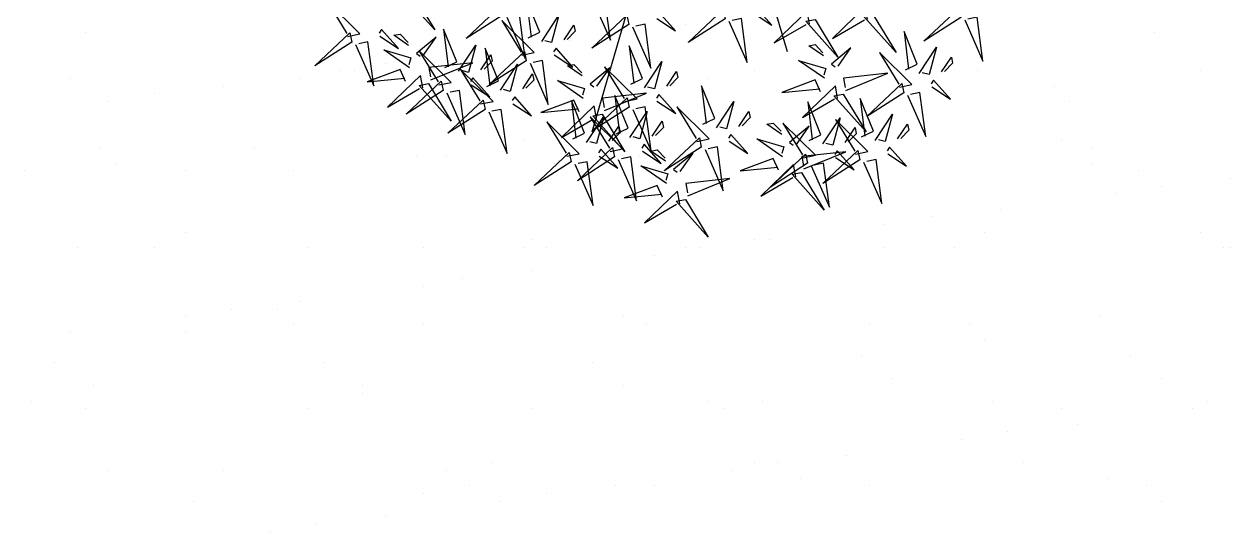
# Model space of a CAD drawing. Header units: millimetres. Extents: x 21 to 236, y 15 to 64.
# Drawn here: x 42.861 to 43.573, y 28.788 to 29.088 of the extents above; entities that cross this region are included whole.
import ezdxf

# ---------------------------------------------------------------- set-up
doc = ezdxf.new("R2010")
doc.units = ezdxf.units.MM
doc.layers.add('AI-Mob', color=2, linetype='Continuous')
doc.layers.add('PDF_Grama', color=7, linetype='Continuous', true_color=0x397200)

# ---------------------------------------------------------------- blocks, each defined once
blk = doc.blocks.new('shrub3')
at = {"color": 32}
for p, q in [((130.91, 52.02), (217.13, 95.08)), ((58.17, -42.16), (184.8, -55.61))]:
    blk.add_line(p, q, dxfattribs=at)
at = {"color": 20}
for points in [[(121.34, 255.57), (133.62, 285.29), (114.43, 255.75), (121.34, 255.57)], [(147.29, 217.57), (131.13, 233.71), (140.36, 215.26), (144.98, 217.57)], [(131.13, 215.26), (121.89, 224.49), (121.89, 219.87), (128.82, 215.26)], [(167.98, 196.29), (180.26, 226), (161.07, 196.46), (167.98, 196.29)], [(93.3, 206.04), (123.31, 194.51), (93.3, 212.96), (93.3, 206.04)], [(161.14, 206.04), (191.15, 194.51), (161.14, 212.96), (161.14, 206.04)], [(187.06, 168.76), (199.34, 198.47), (180.15, 168.93), (187.06, 168.76)], [(156.11, 182.73), (139.57, 166.97), (158.24, 175.74), (156.05, 180.42)], [(121.34, 143.35), (133.62, 173.06), (114.43, 143.52), (121.34, 143.35)], [(158.01, 166.51), (148.56, 157.51), (153.17, 157.4), (157.96, 164.21)], [(157.38, 132.76), (169.66, 162.48), (150.47, 132.94), (157.38, 132.76)], [(175.19, 155.2), (158.65, 139.45), (177.32, 148.22), (175.13, 152.89)], [(235.82, 113.71), (248.1, 143.42), (228.91, 113.88), (235.82, 113.71)], [(177.09, 138.99), (167.64, 129.99), (172.25, 129.87), (177.04, 136.68)], [(145.51, 119.2), (128.97, 103.45), (147.64, 112.22), (145.45, 116.9)], [(191.81, 96.88), (175.65, 113.02), (184.88, 94.57), (189.5, 96.88)], [(237.94, 81.95), (250.22, 111.66), (231.03, 82.12), (237.94, 81.95)], [(147.41, 102.99), (137.96, 93.99), (142.57, 93.88), (147.36, 100.68)], [(175.65, 94.57), (166.41, 103.79), (166.41, 99.18), (173.34, 94.57)], [(223.95, 100.15), (207.41, 84.4), (226.08, 93.17), (223.89, 97.84)], [(204.02, 65.01), (216.3, 94.72), (197.11, 65.18), (204.02, 65.01)], [(205.66, 85.35), (235.67, 73.82), (205.66, 92.27), (205.66, 85.35)], [(144.66, 54.42), (156.94, 84.13), (137.75, 54.59), (144.66, 54.42)], [(225.85, 83.93), (216.4, 74.93), (221.01, 74.82), (225.8, 81.63)], [(226.07, 68.39), (209.53, 52.64), (228.2, 61.41), (226.01, 66.08)], [(263.89, 48.18), (247.73, 64.32), (256.96, 45.87), (261.58, 48.18)], [(247.73, 45.87), (238.49, 55.09), (238.49, 50.48), (245.42, 45.87)], [(192.15, 51.45), (175.61, 35.7), (194.28, 44.47), (192.09, 49.14)], [(227.97, 52.17), (218.52, 43.17), (223.13, 43.06), (227.92, 49.87)], [(242.18, 18.42), (254.46, 48.14), (235.27, 18.6), (242.18, 18.42)], [(194.05, 35.23), (184.6, 26.23), (189.21, 26.12), (194, 32.93)], [(277.74, 36.65), (307.75, 25.12), (277.74, 43.57), (277.74, 36.65)], [(153.14, -15.45), (165.42, 14.26), (146.23, -15.28), (153.14, -15.45)], [(230.31, 4.87), (213.77, -10.89), (232.44, -2.12), (230.25, 2.56)], [(232.21, -11.35), (222.76, -20.35), (227.37, -20.46), (232.16, -13.66)], [(259.65, -38.64), (243.49, -22.5), (252.72, -40.94), (257.34, -38.64)], [(267.62, -55.68), (279.9, -25.97), (260.71, -55.51), (267.62, -55.68)], [(243.49, -40.94), (234.25, -31.72), (234.25, -36.33), (241.18, -40.94)], [(273.5, -50.16), (303.51, -61.69), (273.5, -43.25), (273.5, -50.16)], [(208.77, -78.87), (192.61, -62.73), (201.84, -81.17), (206.46, -78.87)], [(255.75, -69.24), (239.21, -85), (257.88, -76.23), (255.7, -71.55)], [(271.86, -93.8), (284.14, -64.08), (264.95, -93.62), (271.86, -93.8)], [(165.38, -79.81), (195.39, -91.34), (165.38, -72.89), (165.38, -79.81)], [(192.61, -81.17), (183.37, -71.95), (183.37, -76.56), (190.3, -81.17)], [(222.62, -90.4), (252.63, -101.92), (222.62, -83.48), (222.62, -90.4)], [(257.65, -85.46), (248.2, -94.46), (252.81, -94.57), (257.6, -87.76)], [(229.46, -134.03), (241.74, -104.31), (222.55, -133.86), (229.46, -134.03)], [(259.99, -107.36), (243.45, -123.11), (262.12, -114.34), (259.94, -109.66)], [(169.62, -122.16), (199.63, -133.69), (169.62, -115.24), (169.62, -122.16)], [(261.89, -123.57), (252.44, -132.57), (257.05, -132.69), (261.84, -125.88)], [(217.59, -147.59), (201.05, -163.34), (219.72, -154.57), (217.53, -149.9)], [(182.82, -184.85), (195.1, -155.13), (175.91, -184.67), (182.82, -184.85)]]:
    blk.add_lwpolyline(points, dxfattribs=at)
at = {"color": 94}
for points in [[(116.79, 258), (116.56, 248.76), (89.36, 267.92), (114.49, 258.05)], [(123.59, 253.21), (155.69, 245.48), (123.36, 243.97), (123.53, 250.9)], [(156.52, 222.18), (147.29, 224.49), (151.9, 249.85), (154.21, 222.18)], [(163.45, 210.65), (154.21, 210.65), (172.68, 238.32), (163.45, 212.96)], [(120.82, 234.8), (132.06, 222.97), (116.16, 232.61), (118.52, 234.86)], [(140.36, 206.04), (128.82, 194.51), (138.05, 210.65), (140.36, 208.35)], [(163.43, 198.71), (163.2, 189.48), (136, 208.63), (161.13, 198.77)], [(158.83, 203.73), (151.9, 171.45), (149.59, 203.73), (156.52, 203.73)], [(170.23, 193.92), (202.33, 186.19), (170, 184.69), (170.17, 191.61)], [(151.73, 192.07), (149.2, 182.9), (123.96, 188.15), (151.68, 189.77)], [(182.51, 171.18), (182.28, 161.95), (155.08, 181.11), (180.21, 171.24)], [(167.46, 175.51), (178.7, 163.69), (162.8, 173.32), (165.16, 175.57)], [(170.81, 164.55), (168.28, 155.37), (143.04, 160.62), (170.76, 162.24)], [(189.31, 166.39), (221.41, 158.66), (189.08, 157.16), (189.25, 164.09)], [(123.59, 140.98), (155.69, 133.25), (123.36, 131.75), (123.53, 138.68)], [(152.83, 135.19), (152.6, 125.95), (125.4, 145.11), (150.53, 135.24)], [(186.54, 147.99), (197.78, 136.16), (181.88, 145.8), (184.24, 148.05)], [(141.13, 128.55), (138.6, 119.38), (113.36, 124.63), (141.08, 126.24)], [(159.63, 130.4), (191.73, 122.67), (159.4, 121.17), (159.57, 128.09)], [(201.04, 101.49), (191.81, 103.79), (196.42, 129.16), (198.73, 101.49)], [(231.27, 116.13), (231.04, 106.9), (203.84, 126.05), (228.97, 116.19)], [(207.97, 89.96), (198.73, 89.96), (217.2, 117.63), (207.97, 92.27)], [(156.86, 111.99), (168.1, 100.16), (152.2, 109.8), (154.56, 112.05)], [(219.57, 109.49), (217.04, 100.32), (191.8, 105.57), (219.52, 107.19)], [(238.07, 111.34), (270.17, 103.61), (237.84, 102.11), (238.01, 109.03)], [(184.88, 85.35), (173.34, 73.82), (182.57, 89.96), (184.88, 87.65)], [(233.39, 84.37), (233.16, 75.14), (205.96, 94.29), (231.09, 84.43)], [(235.3, 92.94), (246.54, 81.11), (230.64, 90.74), (233, 92.99)], [(203.35, 83.04), (196.42, 50.76), (194.11, 83.04), (201.04, 83.04)], [(240.19, 79.58), (272.29, 71.85), (239.96, 70.35), (240.13, 77.27)], [(273.12, 52.79), (263.89, 55.09), (268.5, 80.46), (270.81, 52.79)], [(121.47, 77.46), (153.57, 69.73), (121.24, 68.23), (121.41, 75.15)], [(199.47, 67.43), (199.24, 58.2), (172.04, 77.35), (197.17, 67.49)], [(221.69, 77.73), (219.16, 68.56), (193.92, 73.81), (221.64, 75.43)], [(206.27, 62.64), (238.37, 54.91), (206.04, 53.41), (206.21, 60.33)], [(280.05, 41.26), (270.81, 41.26), (289.28, 68.93), (280.05, 43.57)], [(187.77, 60.79), (185.24, 51.62), (160, 56.87), (187.72, 58.49)], [(237.42, 61.17), (248.66, 49.35), (232.76, 58.98), (235.12, 61.23)], [(146.91, 52.05), (179.01, 44.32), (146.68, 42.82), (146.85, 49.75)], [(203.5, 44.24), (214.74, 32.41), (198.84, 42.04), (201.2, 44.29)], [(256.96, 36.65), (245.42, 25.12), (254.65, 41.26), (256.96, 38.95)], [(144.14, 33.65), (155.38, 21.82), (139.48, 31.46), (141.84, 33.71)], [(237.63, 20.85), (237.4, 11.62), (210.2, 30.77), (235.33, 20.91)], [(275.43, 34.34), (268.5, 2.06), (266.19, 34.34), (273.12, 34.34)], [(225.93, 14.21), (223.4, 5.04), (198.16, 10.29), (225.88, 11.9)], [(244.43, 16.06), (276.53, 8.33), (244.2, 6.83), (244.37, 13.75)], [(241.66, -2.35), (252.9, -14.18), (237, -4.54), (239.36, -2.29)], [(268.88, -34.02), (259.65, -31.72), (264.26, -6.36), (266.57, -34.02)], [(155.39, -17.82), (187.49, -25.55), (155.16, -27.05), (155.33, -20.13)], [(275.81, -45.55), (266.57, -45.55), (285.04, -17.88), (275.81, -43.25)], [(152.62, -36.23), (163.86, -48.05), (147.96, -38.42), (150.32, -36.17)], [(263.07, -53.26), (262.84, -62.49), (235.64, -43.34), (260.77, -53.2)], [(167.69, -75.2), (158.45, -75.2), (176.92, -47.53), (167.69, -72.89)], [(218, -74.25), (208.77, -71.95), (213.38, -46.59), (215.69, -74.25)], [(252.72, -50.16), (241.18, -61.69), (250.41, -45.55), (252.72, -47.86)], [(271.19, -52.47), (264.26, -84.75), (261.95, -52.47), (268.88, -52.47)], [(224.93, -85.78), (215.69, -85.78), (234.16, -58.11), (224.93, -83.48)], [(251.37, -59.9), (248.84, -69.07), (223.6, -63.82), (251.32, -62.2)], [(269.87, -58.05), (301.97, -65.78), (269.64, -67.28), (269.81, -60.36)], [(267.1, -76.46), (278.34, -88.28), (262.44, -78.65), (264.8, -76.4)], [(201.84, -90.4), (190.3, -101.92), (199.53, -85.78), (201.84, -88.09)], [(267.31, -91.37), (267.08, -100.61), (239.88, -81.45), (265.01, -91.32)], [(171.93, -117.54), (162.69, -117.54), (181.16, -89.88), (171.93, -115.24)], [(220.31, -92.7), (213.38, -124.98), (211.07, -92.7), (218, -92.7)], [(274.11, -96.16), (306.21, -103.89), (273.88, -105.4), (274.05, -98.47)], [(255.61, -98.01), (253.08, -107.18), (227.84, -101.93), (255.56, -100.32)], [(224.91, -131.61), (224.68, -140.84), (197.48, -121.68), (222.61, -131.55)], [(271.34, -114.57), (282.58, -126.4), (266.68, -116.76), (269.04, -114.51)], [(213.21, -138.24), (210.68, -147.41), (185.44, -142.16), (213.16, -140.55)], [(231.71, -136.39), (263.81, -144.13), (231.48, -145.63), (231.65, -138.7)], [(228.94, -154.8), (240.18, -166.63), (224.28, -156.99), (226.64, -154.74)]]:
    blk.add_lwpolyline(points, dxfattribs=at)
at = {"color": 98}
for points in [[(219.49, -163.8), (210.04, -172.8), (214.65, -172.92), (219.44, -166.11)], [(185.07, -187.21), (217.17, -194.94), (184.84, -196.44), (185.01, -189.52)]]:
    blk.add_lwpolyline(points, dxfattribs=at)

msp = doc.modelspace()

# ---------------------------------------------------------------- linework, layer by layer
at = {"layer": 'PDF_Grama', "lineweight": 20}
for points in [[(42.89758, 29.08265), (42.89758, 29.08265)], [(43.05168, 29.08265), (43.05168, 29.08265)], [(43.21031, 29.08265), (43.21031, 29.08265)], [(43.21031, 29.08265), (43.21031, 29.08265)], [(43.2511, 29.08718), (43.2511, 29.08718)], [(43.36895, 29.08265), (43.36895, 29.08265)], [(43.52758, 29.08265), (43.52758, 29.08265)], [(43.18312, 29.07812), (43.18312, 29.07812)], [(43.11513, 29.06906), (43.11513, 29.06906)], [(43.07434, 29.06452), (43.07434, 29.06452)], [(42.88851, 29.05546), (42.88851, 29.05546)], [(43.02448, 29.05546), (43.02448, 29.05546)], [(43.04715, 29.05999), (43.04715, 29.05999)], [(43.05621, 29.05999), (43.05621, 29.05999)], [(43.15139, 29.05546), (43.15139, 29.05546)], [(43.2647, 29.05546), (43.2647, 29.05546)], [(43.29189, 29.05999), (43.29189, 29.05999)], [(43.42333, 29.05999), (43.42333, 29.05999)], [(43.55477, 29.05999), (43.55477, 29.05999)], [(42.97916, 29.05093), (42.97916, 29.05093)], [(43.06527, 29.05093), (43.06527, 29.05093)], [(43.46866, 29.05093), (43.46866, 29.05093)], [(42.91117, 29.04186), (42.91117, 29.04186)], [(42.93837, 29.04639), (42.93837, 29.04639)], [(43.47772, 29.04186), (43.47772, 29.04186)], [(43.15592, 29.0192), (43.15592, 29.0192)], [(43.31456, 29.0192), (43.31456, 29.0192)], [(43.47319, 29.0192), (43.47319, 29.0192)], [(42.90664, 29.01467), (42.90664, 29.01467)], [(42.99729, 29.01467), (42.99729, 29.01467)], [(43.49132, 29.01467), (43.49132, 29.01467)], [(42.91571, 29.0056), (42.91571, 29.0056)], [(43.09247, 29.01013), (43.09247, 29.01013)], [(43.1106, 29.01013), (43.1106, 29.01013)], [(43.17405, 29.0056), (43.17405, 29.0056)], [(43.22391, 29.01013), (43.22391, 29.01013)], [(43.31456, 29.0056), (43.31456, 29.0056)], [(43.33269, 29.0056), (43.33269, 29.0056)], [(43.35535, 29.01013), (43.35535, 29.01013)], [(43.49132, 29.0056), (43.49132, 29.0056)], [(42.86132, 29.00107), (42.86132, 29.00107)], [(42.9565, 29.00107), (42.9565, 29.00107)], [(43.01995, 29.00107), (43.01995, 29.00107)], [(43.51851, 29.00107), (43.51851, 29.00107)], [(43.32362, 28.99654), (43.32362, 28.99654)], [(43.53211, 28.992), (43.53211, 28.992)], [(43.5729, 28.99654), (43.5729, 28.99654)], [(43.50492, 28.98747), (43.50492, 28.98747)], [(43.43693, 28.97841), (43.43693, 28.97841)], [(43.36895, 28.96934), (43.36895, 28.96934)], [(43.39614, 28.97387), (43.39614, 28.97387)], [(42.9565, 28.96481), (42.9565, 28.96481)], [(43.42787, 28.96481), (43.42787, 28.96481)], [(43.55477, 28.96481), (43.55477, 28.96481)], [(42.89304, 28.95575), (42.89304, 28.95575)], [(42.93837, 28.95575), (42.93837, 28.95575)], [(43.02902, 28.95575), (43.02902, 28.95575)], [(43.097, 28.95575), (43.097, 28.95575)], [(43.15592, 28.95575), (43.15592, 28.95575)], [(43.16046, 28.96028), (43.16046, 28.96028)], [(43.16952, 28.95575), (43.16952, 28.95575)], [(43.2511, 28.95575), (43.2511, 28.95575)], [(43.26017, 28.95575), (43.26017, 28.95575)], [(43.29189, 28.96028), (43.29189, 28.96028)], [(43.30096, 28.96028), (43.30096, 28.96028)], [(43.36895, 28.95575), (43.36895, 28.95575)], [(43.40974, 28.95575), (43.40974, 28.95575)], [(43.56837, 28.95575), (43.56837, 28.95575)], [(43.5729, 28.95575), (43.5729, 28.95575)], [(43.23297, 28.95121), (43.23297, 28.95121)], [(43.16046, 28.94215), (43.16046, 28.94215)], [(43.11966, 28.93762), (43.11966, 28.93762)], [(43.097, 28.93308), (43.097, 28.93308)], [(42.98369, 28.91949), (42.98369, 28.91949)], [(43.01089, 28.91949), (43.01089, 28.91949)], [(43.02448, 28.92402), (43.02448, 28.92402)], [(42.9565, 28.91495), (42.9565, 28.91495)], [(43.21484, 28.91495), (43.21484, 28.91495)], [(43.49585, 28.91495), (43.49585, 28.91495)], [(42.88851, 28.90589), (42.88851, 28.90589)], [(42.9565, 28.90589), (42.9565, 28.90589)], [(43.01995, 28.91042), (43.01995, 28.91042)], [(43.097, 28.91042), (43.097, 28.91042)], [(43.22844, 28.91042), (43.22844, 28.91042)], [(43.35988, 28.91042), (43.35988, 28.91042)], [(43.4188, 28.91042), (43.4188, 28.91042)], [(43.42787, 28.90136), (43.42787, 28.90136)], [(43.35535, 28.89229), (43.35535, 28.89229)], [(43.51398, 28.89229), (43.51398, 28.89229)], [(42.87945, 28.88776), (42.87945, 28.88776)], [(43.03808, 28.88776), (43.03808, 28.88776)], [(43.19671, 28.88776), (43.19671, 28.88776)], [(43.37348, 28.87869), (43.37348, 28.87869)], [(43.53211, 28.87869), (43.53211, 28.87869)], [(42.90211, 28.87416), (42.90211, 28.87416)], [(43.06074, 28.87416), (43.06074, 28.87416)], [(43.06074, 28.86963), (43.06074, 28.86963)], [(43.21484, 28.87416), (43.21484, 28.87416)], [(42.86585, 28.8651), (42.86585, 28.8651)], [(43.2647, 28.8651), (43.2647, 28.8651)], [(43.29643, 28.8651), (43.29643, 28.8651)], [(43.4324, 28.8651), (43.4324, 28.8651)], [(43.55931, 28.8651), (43.55931, 28.8651)], [(42.89758, 28.86056), (42.89758, 28.86056)], [(43.02902, 28.86056), (43.02902, 28.86056)], [(43.16046, 28.86056), (43.16046, 28.86056)], [(43.27377, 28.86056), (43.27377, 28.86056)], [(43.47319, 28.86056), (43.47319, 28.86056)], [(43.55024, 28.86056), (43.55024, 28.86056)], [(43.48226, 28.8515), (43.48226, 28.8515)], [(43.41427, 28.84244), (43.41427, 28.84244)], [(43.44146, 28.84697), (43.44146, 28.84697)], [(43.13779, 28.82884), (43.13779, 28.82884)], [(43.29189, 28.82884), (43.29189, 28.82884)], [(43.30549, 28.82884), (43.30549, 28.82884)], [(43.34628, 28.83337), (43.34628, 28.83337)], [(43.45053, 28.82884), (43.45053, 28.82884)], [(42.91117, 28.82431), (42.91117, 28.82431)], [(42.97916, 28.82431), (42.97916, 28.82431)], [(43.1106, 28.82431), (43.1106, 28.82431)], [(43.2783, 28.82431), (43.2783, 28.82431)], [(43.31909, 28.81977), (43.31909, 28.81977)], [(43.50039, 28.81977), (43.50039, 28.81977)], [(43.1242, 28.81524), (43.1242, 28.81524)], [(43.21031, 28.81524), (43.21031, 28.81524)], [(43.23297, 28.81524), (43.23297, 28.81524)], [(43.35988, 28.81524), (43.35988, 28.81524)], [(43.52305, 28.81524), (43.52305, 28.81524)], [(42.96103, 28.80618), (42.96103, 28.80618)], [(43.097, 28.81071), (43.097, 28.81071)], [(43.14233, 28.80618), (43.14233, 28.80618)], [(43.16952, 28.81071), (43.16952, 28.81071)], [(43.53211, 28.80618), (43.53211, 28.80618)], [(43.03355, 28.79258), (43.03355, 28.79258)], [(43.07434, 28.79711), (43.07434, 28.79711)], [(43.00635, 28.78805), (43.00635, 28.78805)]]:
    msp.add_lwpolyline(points, dxfattribs=at)

# ---------------------------------------------------------------- block references
at = {"layer": 'AI-Mob', "xscale": -0.0008083949870290999, "yscale": 0.0008083949869615, "zscale": 0.0008083949869347, "rotation": 100.2703092408868}
msp.add_blockref('shrub3', (43.24036, 29.21032), dxfattribs=at)

doc.saveas('drawing.dxf')
